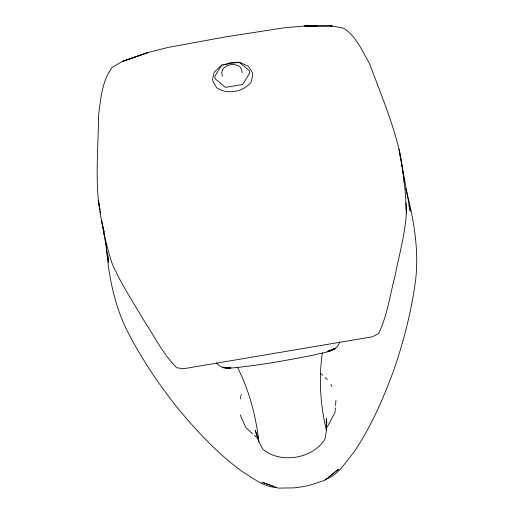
<?xml version="1.0" encoding="UTF-8"?>
<svg xmlns="http://www.w3.org/2000/svg" width="514" height="514" viewBox="0 0 514 514"><rect width="100%" height="100%" fill="white"/><g stroke="black" fill="none" stroke-linecap="round" stroke-linejoin="round"><path stroke-width="0.77" d="M256.833 433.912L255.201 430.456L258.928 441.899L262.937 449.249C280.464 464.226 313.553 458.687 325.15 438.725L326.422 430.141L326.448 418.402L326.146 421.448M240.276 398.954L240.443 396.647M335.044 412.498L335.372 407.891M335.539 405.591L335.925 400.22M322.342 352.951C318.629 378.921 320.37 405.026 326.396 430.488M406.343 213.278C405.013 234.75 398.98 255.561 394.9 276.603C389.805 295.659 387.286 315.705 378.6 333.612L372.38 336.792L183.601 368.718L176.726 367.754C162.63 353.78 154.02 335.494 143.059 319.188C132.374 300.671 120.353 282.79 111.943 263.065C105.434 242.653 101.014 221.605 98.367 200.357C95.623 172.132 98.399 143.791 98.521 115.515C100.731 99.131 101.849 80.878 112.309 67.27L122.345 61.442L148.405 52.409L168.046 47.449L226.096 36.796L284.409 27.769L304.558 26.002L332.108 25.97L343.461 28.18C356.414 36.16 362.081 51.117 369.54 63.62C380.071 91.961 391.861 120.064 399.115 149.49C403.496 170.475 405.771 191.857 406.343 213.278L405.925 203.004M326.127 425.438L326.865 421.827L326.043 423.195M339.754 342.035C336.509 352.527 323.595 352.006 315.063 354.808C287.056 360.269 258.928 365.595 230.478 368.095C225.325 368.236 219.677 367.426 216.497 362.884M240.809 395.966L241.541 394.611M326.955 427.455L334.672 413.179M328.684 477.024L338.385 469.333L324.932 480.217L310.051 485.145L302.039 486.829L293.918 487.876L278.222 488.12L261.967 482.254L273.692 486.328M325.086 479.549C338.18 475.334 345.382 462.343 353.735 452.397C371.217 426.691 383.592 398.054 394.193 368.943C404.152 339.818 411.695 309.884 415.717 279.346C418.942 249.772 413.976 220.262 406.561 191.677L405.707 188.619M222.144 65.58L220.66 66.113L214.184 72.178L212.603 79.24L213.034 81.713L216.779 87.875C227.631 94.846 243.193 92.167 251.173 82.054L252.753 74.993L252.323 72.525L248.583 66.364L240.52 62.753L238.946 62.74M223.629 65.053L230.298 62.663L237.378 62.727M317.151 25.983L304.558 26.002L332.108 25.97L330.534 25.97M276.429 487.471C263.252 487.131 252.695 477.673 241.856 471.319C216.779 452.828 195.558 429.871 175.865 405.861C156.815 381.664 139.789 355.887 125.93 328.356C113.838 302.675 108.46 274.63 106.302 246.482M321.077 373.742L322.798 375.31M325.099 377.392L327.399 379.473M252.682 433.842L245.788 427.59L240.211 414.888M254.411 435.403L257.855 438.526M256.165 433.784L258.33 437.6M330.932 384.376L331.864 386.496M237.455 367.304C249.348 390.685 255.869 415.961 258.928 441.899M104.014 231.634L102.806 226.231M104.027 231.673L103.346 229.366L108.615 262.204L107.869 255.195M408.868 205.08L410.281 211.19L401.183 161.184M401.042 160.407L399.115 149.49L400.914 160.484M242.139 72.731L241.593 69.576L239.723 66.499C234.294 63.01 226.513 64.353 222.523 69.403L221.733 72.937L222.279 76.091M99.44 206.628L98.367 200.357L99.427 206.596M99.71 208.196L99.979 209.763M100.519 212.899L100.249 211.331L100.487 212.835M102.267 223.095L102.537 224.663M99.69 208.157L99.96 209.718M101.804 220.634L104.573 237.012M401.171 162.058L401.428 163.625M401.685 165.2L401.942 166.767M402.199 168.335L403.869 178.544L404.03 182.489M105.955 243.321L106.128 244.902M221.778 64.982L214.775 76.406L215.199 78.88L225.473 87.38L242.749 84.457L249.753 73.033L249.329 70.566L239.055 62.059L221.778 64.982M335.623 348.254L327.848 351.306L335.623 348.254L328.909 351.383L328.285 351.557L335.623 348.254M127.446 59.611L122.345 61.442L148.405 52.409L127.446 59.611M230.478 368.095L224.29 368.056L222.446 367.394L230.754 367.722L222.446 367.394L230.478 368.095"/></g></svg>
